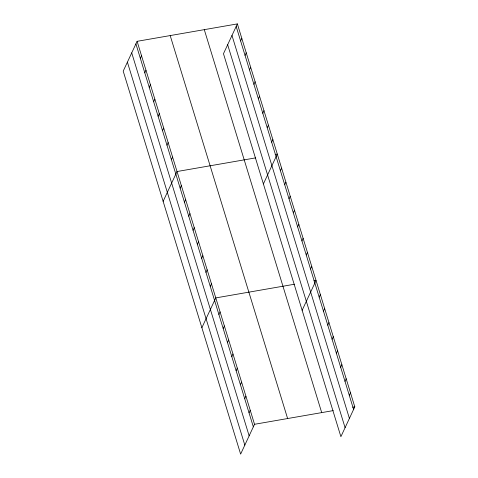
<?xml version="1.0" encoding="UTF-8"?>
<svg xmlns="http://www.w3.org/2000/svg" width="478" height="478" viewBox="0 0 478 478"><rect width="100%" height="100%" fill="white"/><g stroke="black" fill="none" stroke-linecap="round" stroke-linejoin="round"><path stroke-width="0.72" d="M137.108 41.323L123.204 71.138L240.631 454.1L254.529 424.291L137.108 41.323L237.369 23.9L354.796 406.862L340.892 436.677L223.471 53.709L237.369 23.9M140.347 58.352L141.542 55.795M144.78 72.823L145.975 70.26M149.22 87.289L150.415 84.726M153.653 101.754L154.848 99.197M158.093 116.226L159.288 113.662M162.526 130.691L163.721 128.128M166.965 145.157L168.16 142.599M171.399 159.628L172.594 157.065M163.129 201.346L177.033 171.53L255.718 157.859M240.613 40.929L241.808 38.365M180.14 188.135L181.335 185.572M245.047 55.394L246.242 52.837M184.448 202.176L185.643 199.619M249.486 69.866L250.681 67.302M188.75 216.217L189.945 213.66M253.92 84.331L255.115 81.768M193.058 230.265L194.253 227.701M258.353 98.797L259.548 96.239M197.366 244.306L198.561 241.743M262.792 113.268L263.987 110.705M201.668 258.347L202.863 255.784M267.226 127.734L268.421 125.17M205.976 272.388L207.171 269.825M271.665 142.199L272.86 139.642M210.278 286.43L211.473 283.866M263.396 183.916L277.294 154.107L275.137 154.484M201.877 327.723L215.781 297.908L294.466 284.237M280.407 170.712L281.602 168.148M218.894 314.512L220.089 311.955M284.709 184.753L285.904 182.19M223.196 328.553L224.391 325.996M289.017 198.794L290.212 196.231M227.504 342.601L228.699 340.037M293.325 212.835L294.52 210.278M231.806 356.642L233.001 354.079M297.627 226.877L298.822 224.319M236.114 370.683L237.309 368.12M301.935 240.924L303.13 238.361M240.422 384.724L241.617 382.161M306.237 254.965L307.432 252.402M244.724 398.766L245.919 396.202M310.545 269.006L311.74 266.443M249.032 412.807L250.227 410.249M302.144 310.3L316.048 280.484L313.885 280.861M319.155 297.089L320.35 294.526M323.463 311.13L324.658 308.567M327.765 325.171L328.96 322.614M332.073 339.213L333.268 336.655M336.381 353.26L337.576 350.697M340.683 367.301L341.878 364.738M344.991 381.342L346.186 378.779M349.299 395.384L350.488 392.82M254.529 424.291L333.22 410.614M352.639 407.238L354.796 406.862M236.174 26.463L353.601 409.425M231.979 35.456L349.406 418.417M227.659 44.717L345.086 427.685M204.285 29.648L321.706 412.616M170.192 35.575L287.619 418.537M135.913 43.886L253.334 426.848M131.719 52.879L249.146 435.84M127.399 62.146L244.826 445.108"/></g></svg>
